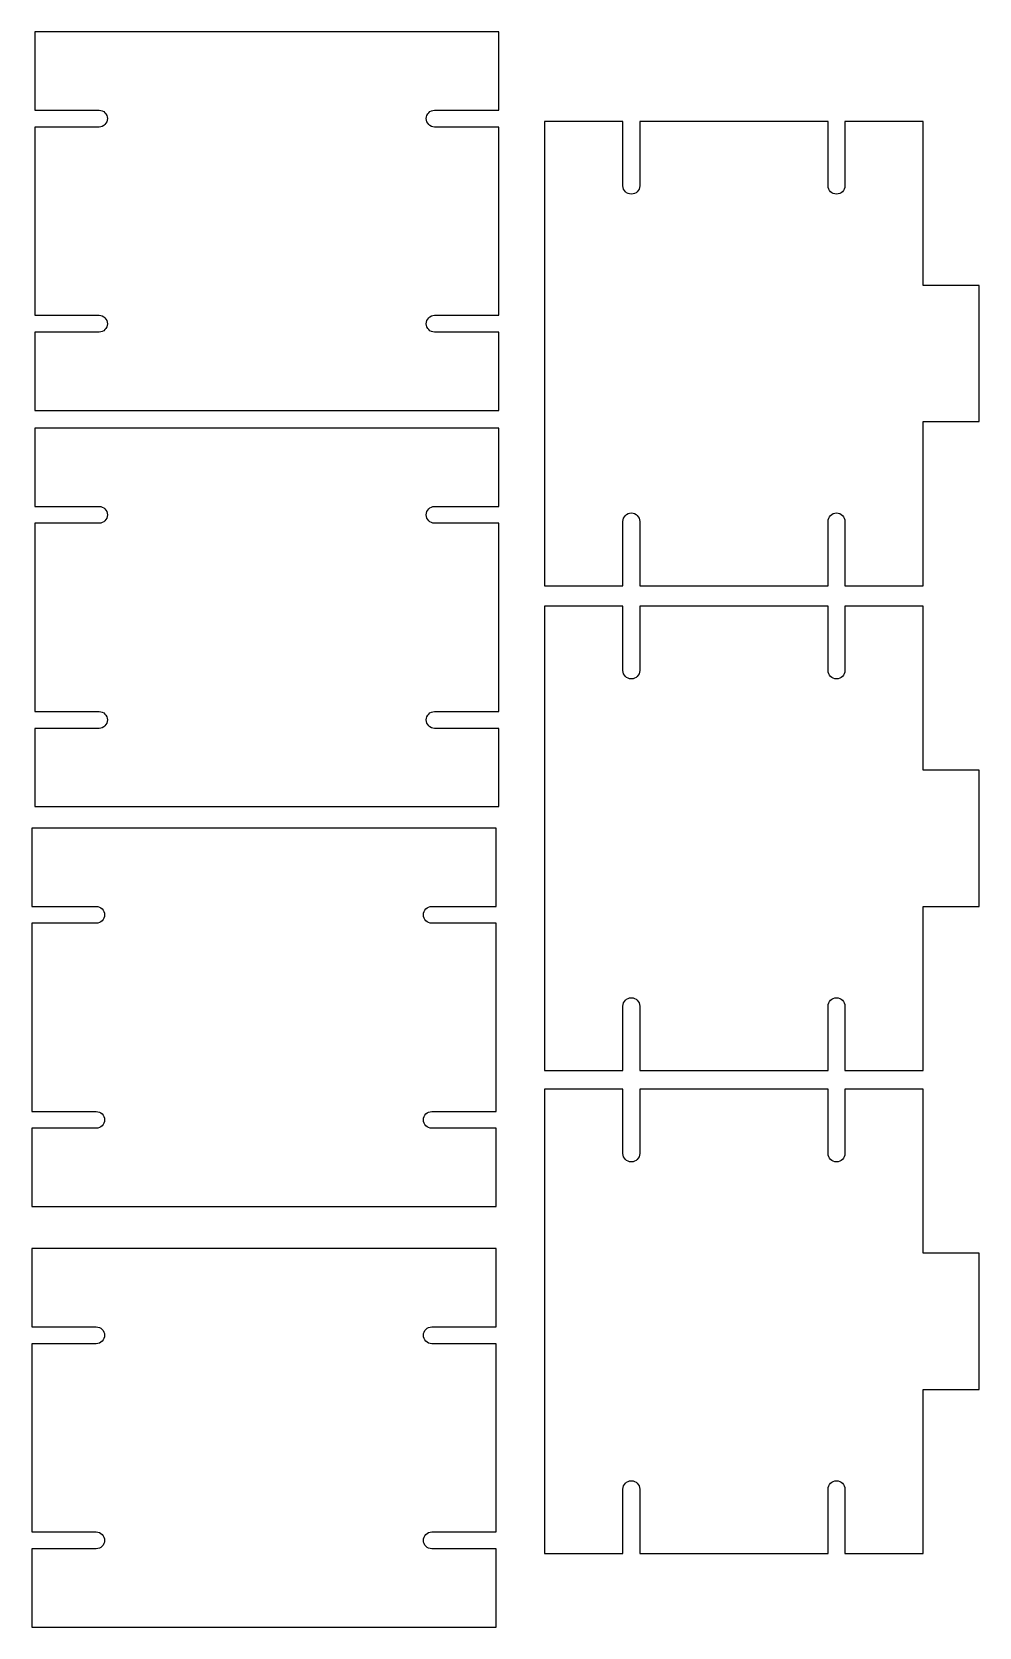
# Model space of a CAD drawing. Header units: inches. Extents: x 216 to 724, y 742 to 1598.
import ezdxf

# ---------------------------------------------------------------- set-up
doc = ezdxf.new("R2010")
doc.units = ezdxf.units.IN
doc.header["$MEASUREMENT"] = 0

msp = doc.modelspace()

# ---------------------------------------------------------------- linework, layer by layer
for points in [[(252.5, 1555.5, -1), (252.5, 1546.5), (218, 1546.5), (218, 1445.5), (252.5, 1445.5, -1), (252.5, 1436.5), (218, 1436.5), (218, 1394.5), (467, 1394.5), (467, 1436.5), (432.5, 1436.5, -1), (432.5, 1445.5), (467, 1445.5), (467, 1546.5), (432.5, 1546.5, -1), (432.5, 1555.5), (467, 1555.5), (467, 1597.5), (218, 1597.5), (218, 1555.5)], [(643.5, 1300.5), (643.5, 1335, -1), (652.5, 1335), (652.5, 1300.5), (694.5, 1300.5), (694.5, 1388.5), (724.5, 1388.5), (724.5, 1461.5), (694.5, 1461.5), (694.5, 1549.5), (652.5, 1549.5), (652.5, 1515, -1), (643.5, 1515), (643.5, 1549.5), (542.5, 1549.5), (542.5, 1515, -1), (533.5, 1515), (533.5, 1549.5), (491.5, 1549.5), (491.5, 1300.5), (533.5, 1300.5), (533.5, 1335, -1), (542.5, 1335), (542.5, 1300.5)], [(252.5, 1343, -1), (252.5, 1334), (218, 1334), (218, 1233), (252.5, 1233, -1), (252.5, 1224), (218, 1224), (218, 1182), (467, 1182), (467, 1224), (432.5, 1224, -1), (432.5, 1233), (467, 1233), (467, 1334), (432.5, 1334, -1), (432.5, 1343), (467, 1343), (467, 1385), (218, 1385), (218, 1343)], [(643.5, 1040.5), (643.5, 1075, -1), (652.5, 1075), (652.5, 1040.5), (694.5, 1040.5), (694.5, 1128.5), (724.5, 1128.5), (724.5, 1201.5), (694.5, 1201.5), (694.5, 1289.5), (652.5, 1289.5), (652.5, 1255, -1), (643.5, 1255), (643.5, 1289.5), (542.5, 1289.5), (542.5, 1255, -1), (533.5, 1255), (533.5, 1289.5), (491.5, 1289.5), (491.5, 1040.5), (533.5, 1040.5), (533.5, 1075, -1), (542.5, 1075), (542.5, 1040.5)], [(251, 1128.5, -1), (251, 1119.5), (216.5, 1119.5), (216.5, 1018.5), (251, 1018.5, -1), (251, 1009.5), (216.5, 1009.5), (216.5, 967.5), (465.5, 967.5), (465.5, 1009.5), (431, 1009.5, -1), (431, 1018.5), (465.5, 1018.5), (465.5, 1119.5), (431, 1119.5, -1), (431, 1128.5), (465.5, 1128.5), (465.5, 1170.5), (216.5, 1170.5), (216.5, 1128.5)], [(643.5, 781.5), (643.5, 816, -1), (652.5, 816), (652.5, 781.5), (694.5, 781.5), (694.5, 869.5), (724.5, 869.5), (724.5, 942.5), (694.5, 942.5), (694.5, 1030.5), (652.5, 1030.5), (652.5, 996, -1), (643.5, 996), (643.5, 1030.5), (542.5, 1030.5), (542.5, 996, -1), (533.5, 996), (533.5, 1030.5), (491.5, 1030.5), (491.5, 781.5), (533.5, 781.5), (533.5, 816, -1), (542.5, 816), (542.5, 781.5)], [(251, 903, -1), (251, 894), (216.5, 894), (216.5, 793), (251, 793, -1), (251, 784), (216.5, 784), (216.5, 742), (465.5, 742), (465.5, 784), (431, 784, -1), (431, 793), (465.5, 793), (465.5, 894), (431, 894, -1), (431, 903), (465.5, 903), (465.5, 945), (216.5, 945), (216.5, 903)]]:
    msp.add_lwpolyline(points, format="xyb", close=True)

doc.saveas('drawing.dxf')
